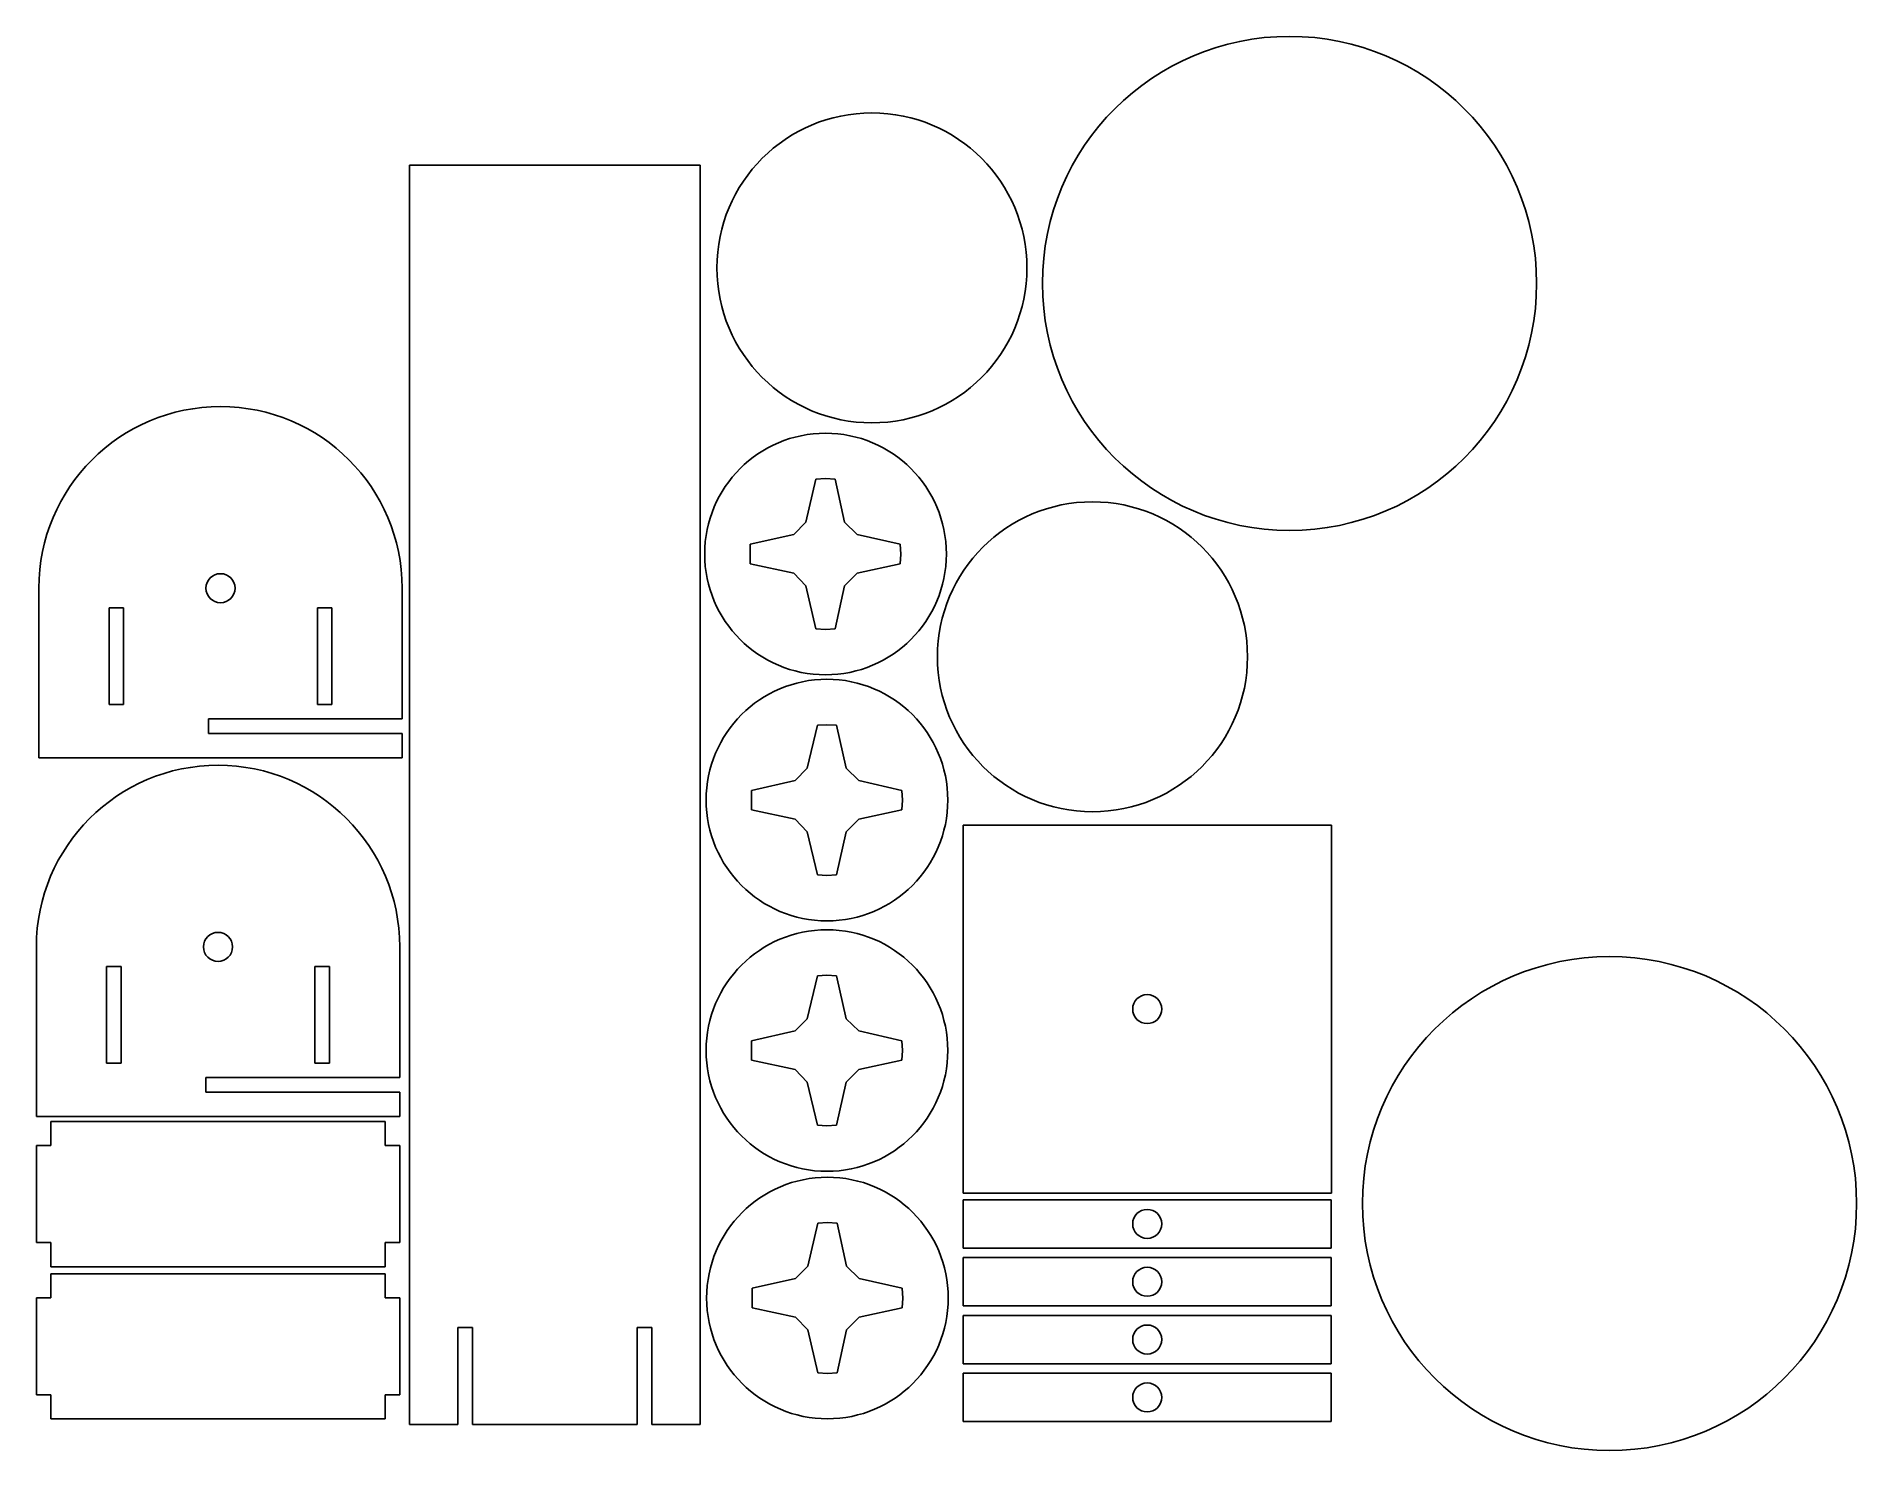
# Model space of a CAD drawing. Header units: millimetres. Extents: x 9 to 1887, y -23 to 1437.
import ezdxf

# ---------------------------------------------------------------- set-up
doc = ezdxf.new("R2010")
doc.units = ezdxf.units.MM

msp = doc.modelspace()

# ---------------------------------------------------------------- linework, layer by layer
at = {"color": 7, "linetype": 'Continuous', "lineweight": 25}
for p, q in [((693.7, 1303.8), (393.7, 1303.8)), ((393.7, 1303.8), (393.7, 3.8)), ((693.7, 3.8), (693.7, 1303.8)), ((813.1, 979.6), (802.8, 935.2)), ((823.1, 980.2), (813.1, 979.6)), ((833.1, 979.6), (823.1, 980.2)), ((842.8, 935.2), (833.1, 979.6)), ((790.3, 922.7), (745.3, 912.4)), ((802.8, 935.2), (790.3, 922.7)), ((855.9, 922.7), (842.8, 935.2)), ((900.3, 912.4), (855.9, 922.7)), ((745.3, 912.4), (745.3, 892.4)), ((900.9, 902.4), (900.3, 912.4)), ((900.3, 892.4), (900.9, 902.4)), ((745.3, 892.4), (790.3, 882.7)), ((855.9, 882.7), (900.3, 892.4)), ((11.2, 867.1), (11.2, 692.1)), ((386.2, 867.1), (386.2, 732.1)), ((790.3, 882.7), (802.8, 869.6)), ((802.8, 869.6), (813.1, 825.2)), ((833.1, 825.2), (842.8, 869.6)), ((842.8, 869.6), (855.9, 882.7)), ((98.7, 847), (83.7, 847)), ((83.7, 847), (83.7, 747)), ((98.7, 747), (98.7, 847)), ((298.7, 847), (313.7, 847)), ((298.7, 747), (298.7, 847)), ((313.7, 847), (313.7, 747)), ((813.1, 825.2), (823.1, 824.6)), ((823.1, 824.6), (833.1, 825.2)), ((83.7, 747), (98.7, 747)), ((313.7, 747), (298.7, 747)), ((386.2, 732.1), (186.2, 732.1)), ((186.2, 732.1), (186.2, 717.1)), ((386.2, 717.1), (186.2, 717.1)), ((386.2, 717.1), (386.2, 692.1)), ((814.7, 725.6), (804.3, 681.2)), ((824.6, 726.2), (814.7, 725.6)), ((834.6, 725.6), (824.6, 726.2)), ((844.3, 681.2), (834.6, 725.6)), ((11.2, 692.1), (386.2, 692.1)), ((804.3, 681.2), (791.8, 668.7)), ((857.5, 668.7), (844.3, 681.2)), ((791.8, 668.7), (746.8, 658.4)), ((746.8, 658.4), (746.8, 638.4)), ((901.8, 658.4), (857.5, 668.7)), ((902.5, 648.4), (901.8, 658.4)), ((901.8, 638.4), (902.5, 648.4)), ((746.8, 638.4), (791.8, 628.7)), ((791.8, 628.7), (804.3, 615.6)), ((844.3, 615.6), (857.5, 628.7)), ((857.5, 628.7), (901.8, 638.4)), ((1345.2, 622.6), (965, 622.6)), ((965, 622.6), (965, 242.6)), ((1345.2, 242.6), (1345.2, 622.6)), ((804.3, 615.6), (814.7, 571.2)), ((834.6, 571.2), (844.3, 615.6)), ((814.7, 571.2), (824.6, 570.6)), ((824.6, 570.6), (834.6, 571.2)), ((8.7, 496.8), (8.7, 321.8)), ((383.7, 496.8), (383.7, 361.8)), ((96.2, 476.7), (81.2, 476.7)), ((81.2, 476.7), (81.2, 376.7)), ((96.2, 376.7), (96.2, 476.7)), ((296.2, 476.7), (311.2, 476.7)), ((296.2, 376.7), (296.2, 476.7)), ((311.2, 476.7), (311.2, 376.7)), ((814.7, 467), (804.3, 422.6)), ((824.6, 467.6), (814.7, 467)), ((834.6, 467), (824.6, 467.6)), ((844.3, 422.6), (834.6, 467)), ((804.3, 422.6), (791.8, 410.1)), ((857.5, 410.1), (844.3, 422.6)), ((791.8, 410.1), (746.8, 399.8)), ((746.8, 399.8), (746.8, 379.8)), ((901.8, 399.8), (857.5, 410.1)), ((902.5, 389.8), (901.8, 399.8)), ((81.2, 376.7), (96.2, 376.7)), ((311.2, 376.7), (296.2, 376.7)), ((746.8, 379.8), (791.8, 370.1)), ((857.5, 370.1), (901.8, 379.8)), ((901.8, 379.8), (902.5, 389.8)), ((383.7, 361.8), (183.7, 361.8)), ((183.7, 361.8), (183.7, 346.8)), ((791.8, 370.1), (804.3, 357)), ((804.3, 357), (814.7, 312.6)), ((834.6, 312.6), (844.3, 357)), ((844.3, 357), (857.5, 370.1)), ((383.7, 346.8), (183.7, 346.8)), ((383.7, 346.8), (383.7, 321.8)), ((8.7, 321.8), (383.7, 321.8)), ((23.7, 291.6), (23.7, 316.6)), ((23.7, 316.6), (368.7, 316.6)), ((368.7, 291.6), (368.7, 316.6)), ((814.7, 312.6), (824.6, 312)), ((824.6, 312), (834.6, 312.6)), ((8.7, 291.6), (8.7, 191.6)), ((23.7, 291.6), (8.7, 291.6)), ((368.7, 291.6), (383.7, 291.6)), ((383.7, 291.6), (383.7, 191.6)), ((965, 242.6), (1345.2, 242.6)), ((1345.1, 235.8), (965.1, 235.8)), ((965.1, 235.8), (965.1, 185.8)), ((1345.1, 185.8), (1345.1, 235.8)), ((815.2, 211.5), (804.8, 167.1)), ((825.1, 212.1), (815.2, 211.5)), ((835.1, 211.5), (825.1, 212.1)), ((844.8, 167.1), (835.1, 211.5)), ((23.7, 191.6), (8.7, 191.6)), ((23.7, 191.6), (23.7, 166.6)), ((368.7, 191.6), (368.7, 166.6)), ((368.7, 191.6), (383.7, 191.6)), ((965.1, 185.8), (1345.1, 185.8)), ((1345.1, 176.1), (965.1, 176.1)), ((965.1, 176.1), (965.1, 126.1)), ((1345.1, 126.1), (1345.1, 176.1)), ((23.7, 166.6), (368.7, 166.6)), ((23.7, 134.4), (23.7, 159.4)), ((23.7, 159.4), (368.7, 159.4)), ((368.7, 134.4), (368.7, 159.4)), ((792.3, 154.6), (747.3, 144.3)), ((804.8, 167.1), (792.3, 154.6)), ((858, 154.6), (844.8, 167.1)), ((902.3, 144.3), (858, 154.6)), ((8.7, 34.4), (8.7, 134.4)), ((23.7, 134.4), (8.7, 134.4)), ((368.7, 134.4), (383.7, 134.4)), ((383.7, 34.4), (383.7, 134.4)), ((747.3, 144.3), (747.3, 124.3)), ((903, 134.3), (902.3, 144.3)), ((902.3, 124.3), (903, 134.3)), ((747.3, 124.3), (792.3, 114.6)), ((792.3, 114.6), (804.8, 101.4)), ((844.8, 101.4), (858, 114.6)), ((858, 114.6), (902.3, 124.3)), ((965.1, 126.1), (1345.1, 126.1)), ((1345.1, 116.4), (965.1, 116.4)), ((965.1, 116.4), (965.1, 66.4)), ((1345.1, 66.4), (1345.1, 116.4)), ((443.7, 103.8), (458.7, 103.8)), ((443.7, 3.8), (443.7, 103.8)), ((458.7, 103.8), (458.7, 3.8)), ((628.7, 103.8), (643.7, 103.8)), ((628.7, 3.8), (628.7, 103.8)), ((643.7, 103.8), (643.7, 3.8)), ((804.8, 101.4), (815.2, 57.1)), ((835.1, 57.1), (844.8, 101.4)), ((815.2, 57.1), (825.1, 56.4)), ((825.1, 56.4), (835.1, 57.1)), ((965.1, 66.4), (1345.1, 66.4)), ((1345.1, 56.7), (965.1, 56.7)), ((965.1, 56.7), (965.1, 6.7)), ((1345.1, 6.7), (1345.1, 56.7)), ((23.7, 34.4), (8.7, 34.4)), ((23.7, 34.4), (23.7, 9.4)), ((368.7, 34.4), (383.7, 34.4)), ((368.7, 34.4), (368.7, 9.4)), ((23.7, 9.4), (368.7, 9.4)), ((393.7, 3.8), (443.7, 3.8)), ((458.7, 3.8), (628.7, 3.8)), ((643.7, 3.8), (693.7, 3.8)), ((965.1, 6.7), (1345.1, 6.7))]:
    msp.add_line(p, q, dxfattribs=at)
for centre, radius in [((1302, 1181.8), 255), ((871, 1197.8), 160), ((823.1, 902.4), 124.7), ((1098.6, 796.3), 160), ((198.7, 867.1), 15), ((824.6, 648.4), 124.7), ((196.2, 496.8), 15), ((824.6, 389.8), 124.7), ((1632.2, 231.8), 255), ((1155.1, 432.6), 15), ((825.1, 134.3), 124.7), ((1155.1, 210.8), 15), ((1155.1, 151.1), 15), ((1155.1, 91.4), 15), ((1155.1, 31.7), 15)]:
    msp.add_circle(centre, radius, dxfattribs=at)
for centre in [(198.7, 867.1), (196.2, 496.8)]:
    msp.add_arc(centre, 187.5, 0, 180, dxfattribs=at)

doc.saveas('drawing.dxf')
